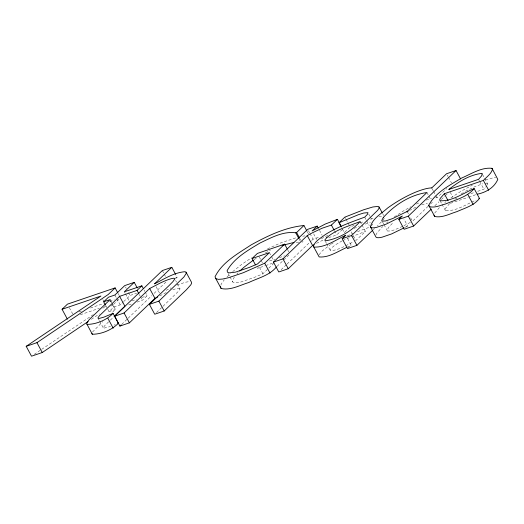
<?xml version="1.0" encoding="UTF-8"?>
<svg xmlns="http://www.w3.org/2000/svg" width="524" height="524" viewBox="0 0 524 524"><rect width="100%" height="100%" fill="white"/><g stroke="black" fill="none" stroke-linecap="round" stroke-linejoin="round"><path stroke-width="0.39" stroke-dasharray="2.62 1.97" d="M487.156 185.031L487.517 183.734L484.477 178.094M220.853 285.22L221.377 283.772L224.298 279.816M402.596 226.361C397.755 228.215 392.836 231.398 387.491 231.032L387.066 230.311L388.598 227.383L393.138 222.549M375.852 235.112L377.084 232.807L382.697 226.538M318.998 254.841L322.011 251.12L330.539 244.485M382.959 220.218L384.308 218.226M434.73 213.058L439.891 207.013M234.424 276.901L232.446 280.445L232.735 281.984L234.215 282.764L236.92 282.777L240.837 282.017L254.736 277.248L262.904 273.783L268.223 268.701M92.506 332.046L102.77 321.559M477.75 191.293L483.868 189.21L486.462 186.262M371.136 225.942L372.715 224.279L373.284 222.523M381.4 221.849L377.431 225.739M227.003 277.013L230.337 273.731M449.638 203.587L445.596 208.211L445.033 209.705L445.439 210.648C456.319 211.369 466.38 204.216 476.133 200.096M236.972 273.895L238.079 272.762M108.625 321.802L104.761 325.594L103.28 327.723L103.464 328.24L110.505 326.511M113.59 304.32L119.289 298.87M105.612 305.289L109.025 311.636L113.813 307.057L120.219 304.876L123.114 302.106M112.555 312.206L115.431 309.455L112.018 303.108M123.697 301.549L130.07 295.457L136.633 293.224M110.374 320.131L113.865 316.797M137.059 302.086L142.371 300.278L147.159 295.7L145.259 292.176M121.673 324.395L127.561 318.756M128.151 318.192L151.731 295.647M154.082 293.394L166.462 281.558M175.396 278.853L177.125 277.203L175.985 275.087M156.486 312.527L162.401 306.874M162.99 306.311L178.252 291.482L180.079 288.848L175.638 280.497M258.43 267.378L257.363 268.399L264.908 265.832M268.812 268.137L274.131 263.055M301.916 242.383L303.042 241.302M277.039 266.356L289.942 254.016M281.133 269.709L286.451 264.627M287.041 264.057L311.269 240.889M311.859 240.326L313.038 239.199L319.607 236.959M328.672 237.621L336.709 234.948L342.722 229.198M342.434 229.073L344.334 232.597L350.196 226.997L355.167 224.94M348.008 248.068L351.139 245.075L347.34 238.027M362.019 225.058L365.431 231.398L355.92 240.496L350.608 230.626M373.324 229.663L374.496 228.543M406.473 227.036L407.639 225.923L403.84 218.875M428.174 206.279L412.486 221.285L410.207 217.054M430.499 204.059L432.241 202.388L431.108 200.279M435.641 197.849A33.798 7.257 -28.3 0 1 437.036 197.81L446.736 188.529M434.841 205.749L438.968 201.799M441.326 199.546L445.452 195.603M446.042 195.039L447.221 193.913M386.745 222.864L387.911 221.816M232.682 271.642L241.603 264.45L251.52 257.808M444.824 202.533L446.048 201.57M450.915 197.849L460.943 191.286L472.321 185.227M394.297 216.949L404.004 210.576L410.79 206.803M91.386 319.326L99.462 313.869M110.898 306.14L112.915 304.772M34.23 354.362L41.023 349.79M41.704 349.338L93.331 314.603M102.835 308.204L106.234 305.918L104.708 306.435M254.029 259.708L256.524 258.122M461.153 194.044L464.886 191.666M331.22 244.079L333.257 242.867M409.375 210.497L415.794 207.222M316.509 243.333L324.055 239.579M321.382 238.689L328.993 234.713M404.783 227.468L407.639 225.923M346.574 247.524L351.139 245.075M342.093 240.902L335.105 245.009L332.164 247.439L330.258 249.679L330.441 250.76C338.897 250.158 346.397 245.245 353.844 241.59M410.338 222.431L403.29 226.021M465.509 191.267L475.785 186.21L482.814 183.819M159.794 295.883L165.309 293.021A21.36 4.585 -28.3 0 1 166.625 292.385M265.426 252.83L270.391 250.302M166.095 290.342L171.047 287.846M267.541 248.867L280.543 242.979L296.964 237.483M342.768 240.542L350.68 237.084M114.009 325.135L115.28 324.559M347.222 235.82L352.364 233.678M416.311 204.072L420.386 202.244M354.086 228.353L359.281 226.276M351.394 236.796L365.431 231.398M176.929 285.161L185.437 282.207L189.616 281.591M360.185 222.923L363.839 221.554M357.558 231.641L369.302 227.272M175.664 277.7L177.125 277.203M78.908 311.918L81.986 310.87M90.442 307.994L103.516 303.54M109.667 301.444L114.278 299.872M80.336 314.741L99.377 308.256M131.983 300.868L136.535 299.322M141.847 297.508L147.159 295.7M109.025 311.636L115.431 309.455M128.714 304.929L132.507 303.638M344.334 232.597L344.89 232.414M269.513 260.978L274.812 259.17M279.351 257.625L284.65 255.817M454.819 199.1L457.111 198.321M470.873 193.638L474.698 192.334M265.661 265.576L272.454 263.258M450.404 203.325L468.011 197.332M468.777 197.07L476.434 194.463M365.294 224.062L370.389 222.661M485.44 179.909L493.13 177.839L495.73 177.675M370.501 219.17L374.346 218.004M421.676 204.858L427.355 203.168M378.95 216.7L382.644 216.294M302.721 236.213L304.896 235.859M296.171 242.199L299.112 242.154M485.211 183.308L487.517 183.734M179.817 288.246L176.791 288.501A21.36 4.585 -28.3 0 0 172.501 289.89M482.578 174.571L484.097 177.394M478.556 179.339L479.316 180.747M479.696 181.455L483.868 189.21M447.326 175.154L448.086 176.568M448.465 177.269L451.498 182.909M450.26 192.315L452.913 197.247M440.121 200.777L441.64 203.6M442.02 204.301L445.439 210.648M432.097 188.653L433.237 190.769M433.617 191.47L435.51 194.994M435.889 195.701L437.029 197.817M426.929 192.524L428.449 195.341M428.829 196.048L430.728 199.572M407.174 211.421L408.687 214.237M382.533 213.412L383.673 215.521M382.513 221.855L383.647 223.971M384.026 224.672L387.066 230.311M368.732 214.067L369.872 216.176M370.252 216.884L372.151 220.407M364.724 217.133L366.237 219.949M366.617 220.656L369.276 225.589M360.119 221.534L361.639 224.351M344.877 217.126L345.637 218.541M346.017 219.242L347.536 222.065M347.916 222.766L350.196 226.997M334.43 230.724L336.709 234.948M319.489 230.331L322.149 235.263M325.509 241.597L326.262 243.012M326.642 243.712L330.441 250.76M313.64 233.789L316.673 239.429M308.485 230.737L309.625 232.853M310.005 233.56L313.038 239.199M307.352 231.844L308.485 233.959M300.016 238.859L300.776 240.267M299.158 239.154L299.918 240.562M287.669 249.784L288.809 251.9M269.408 252.62L271.301 256.144M271.681 256.852L273.58 260.376M259.288 256.95L260.801 259.773M261.181 260.474L262.701 263.297M259.491 267.443L262.904 273.783M228.176 273.528L229.695 276.344M230.075 277.052L232.735 281.984M162.329 270.561L163.848 273.384M164.222 274.085L165.741 276.908M156.06 286.667L159.473 293.014M144.126 290.06L144.879 291.468M139.338 294.639L140.098 296.047M140.478 296.754L142.371 300.278M125.511 287.001L126.271 288.41M128.55 292.641L130.07 295.457M124.391 291.776L125.151 293.185M125.531 293.892L128.943 300.232M118.155 293.545L119.295 295.66M114.907 295.005L116.426 297.829M116.806 298.529L120.219 304.876M110.119 299.584L111.638 302.407M110.394 300.717L113.813 307.057M102.815 299.577L103.575 300.986M98.152 318.369L99.291 320.485M99.671 321.192L103.464 328.24M69.338 307.673L72.757 314.014M426.209 200.063A33.798 7.257 -28.3 0 1 431.521 198.531"/><path stroke-width="0.79" d="M404.07 227.855L391.703 233.887L382.212 237.143A23.881 5.129 -28.3 0 1 375.774 236.697L370.461 226.833C372.453 218.41 381.577 213.543 387.636 208.015C396.19 201.845 405.353 196.493 415.067 192.38A33.798 7.257 -28.3 0 1 431.717 187.946M341.294 226.964L339.021 222.733L344.877 217.126L363.649 209.77L372.885 206.967L378.053 206.43L379.121 207.065L378.99 208.362L377.64 210.353L351.604 235.486L342.172 238.695L347.484 248.566L356.916 245.35L372.741 230.219M346.574 247.524C337.928 251.317 328.915 257.815 319.149 256.93L313.372 246.254C315.114 240.811 321.035 237.994 325.227 234.614C337.456 226.885 351.224 222.124 364.724 217.133L367.403 214.414L367.972 212.652L363.669 213.039L358.501 214.657L339.021 222.733M428.704 205.297L434.724 216.497C442.328 218.102 449.808 213.74 456.941 211.624C464.906 208.015 473.906 205.722 479.467 198.452L474.148 188.588C467.015 197.207 455.618 199.749 445.708 203.921C440.461 205.238 434.887 208.185 429.411 206.626L428.704 205.297C435.437 192.478 449.677 185.286 461.683 178.022C471.2 173.975 481.346 167.11 491.997 168.322L497.8 179.365C494.322 187.71 485.781 192.55 477.2 194.201M491.997 168.322L492.488 169.494C490.981 174.125 486.567 176.988 483.37 180.42L444.319 193.723L440.284 198.347L439.715 199.834L440.121 200.777C452.258 201.334 463.281 193.192 474.148 188.588M67.386 319.149L62.074 309.284L67.445 304.149L115.116 287.905L117.776 292.844M115.116 287.905L108.278 294.449L36.949 342.663L26.2 346.325L31.512 356.189L42.261 352.528L88.019 321.605M105.232 304.588L103.713 301.765L108.501 297.193L114.907 295.005L124.751 285.587L134.236 282.357L137.275 287.997M143.366 288.652L141.847 285.829L137.059 290.407L119.603 296.355L99.442 315.723L97.968 317.852L98.152 318.369L99.134 318.448L103.791 317.19L113.066 313.352L118.385 323.223C112.07 329.897 101.505 334.279 92.296 334.247L86.624 323.557L88.694 320.243L91.13 317.747L110.119 299.584L103.713 301.765M134.236 282.357L124.391 291.776L141.847 285.829M86.984 324.382C96.193 324.408 106.758 320.026 113.066 313.352M114.442 316.241L124.915 306.226L119.603 296.355M157.731 296.951L154.973 298.385L129.389 322.856L119.904 326.085L114.592 316.214L162.329 270.561L171.813 267.332L175.606 274.38M114.592 316.214L124.077 312.985L149.661 288.514L159.99 283.156A21.36 4.585 -28.3 0 1 171.479 278.63L173.457 278.251L174.505 278.382L174.767 278.984L172.94 281.617L168.911 285.698L149.399 304.359L154.711 314.223L164.195 310.994L186.439 289.726L190.841 284.794L191.601 283.17L191.398 282.095L186.086 272.225L184.965 271.714C173.935 272.585 164.202 278.978 154.541 283.851L171.813 267.332M119.904 326.085L121.083 324.959M149.399 304.359L158.883 301.13L183.806 277.111L186.289 273.299L186.086 272.225M255.463 264.875L252.051 258.535L257.389 253.426L284.63 244.145L287.29 249.083M252.051 258.535L269.408 252.62L257.592 263.919L249.424 267.378L235.525 272.146L228.896 272.893L227.416 272.12L227.134 270.581C234.339 257.932 247.944 250.269 260.107 242.966C271.104 237.758 283.242 230.986 295.746 232.807L296.604 232.512L303.933 225.503L306.972 231.143M303.933 225.503C285.023 227.383 267.489 235.905 251.048 244.95C237.896 253.675 222.196 262.157 215.023 276.796L215.809 278.624L218.397 279.358L222.68 279.037L228.529 277.727L243.339 272.703L264.692 263.218L284.63 244.145M313.896 244.76L312.586 245.474L288.259 268.74L278.768 271.969L273.456 262.105L307.726 229.329L317.21 226.099L318.35 228.215M273.456 262.105L282.94 258.869L307.274 235.603L312.501 232.748L321.998 228.268L331.397 225.084L337.41 219.333L340.823 225.674M317.21 226.099L312.121 230.966L325.116 224.115L337.41 219.333M215.809 278.624L221.121 288.488C230.508 290.682 239.841 285.187 248.658 282.567C258.227 277.923 269.506 275.565 276.456 266.919M342.172 238.695L345.82 235.204C335.72 239.881 325.339 247.728 313.837 247.066L313.372 246.254M431.304 209.128L413.626 226.034L404.142 229.27L398.829 219.399L402.327 216.052L386.391 224.023L376.894 227.272A23.881 5.129 -28.3 0 1 370.461 226.833M431.717 187.946L446.566 173.745L456.05 170.516L460.603 178.972M398.829 219.399L408.314 216.17L456.05 170.516M239.737 271.059L244.079 267.168L253.38 260.166M26.2 346.325L100.922 296.047L62.074 309.284M406.893 211.945L408.131 211.218M478.91 198.642L479.467 198.452M117.828 323.406L118.385 323.223M282.148 245.415L293.885 242.468M483.37 180.42L488.682 190.291M467.86 194.601L473.172 204.471M444.319 193.723L448.118 200.771M408.314 216.17L413.626 226.034M379.121 207.065L382.16 212.705M351.604 235.486L356.916 245.35M331.397 225.084L334.05 230.016M307.274 235.603L312.586 245.474M296.604 232.512L299.636 238.151M295.746 232.807L298.778 238.446M282.94 258.869L288.259 268.74M264.692 263.218L270.004 273.089M158.883 301.13L164.195 310.994M149.661 288.514L154.973 298.385M137.059 290.407L138.958 293.931M124.077 312.985L129.389 322.856M107.885 318.31L113.197 328.181M36.949 342.663L42.261 352.528M434.023 215.168L434.724 216.497M91.936 333.428L92.296 334.247M220.335 286.667L221.121 288.488M482.198 173.87L481.667 175.809L478.556 179.339L448.741 189.498C458.218 182.011 469.242 174.97 481.438 173.431L482.198 173.87M383.286 217.512L381.754 220.447L382.179 221.161L385.671 220.958L392.738 218.521L407.174 211.421L426.929 192.524C409.919 194.948 394.624 204.917 383.286 217.512M326.852 237.569L324.946 239.809L325.129 240.896C338.425 238.806 351.152 231.549 360.119 221.534C348.761 226.126 336.323 229.414 326.852 237.569"/></g></svg>
